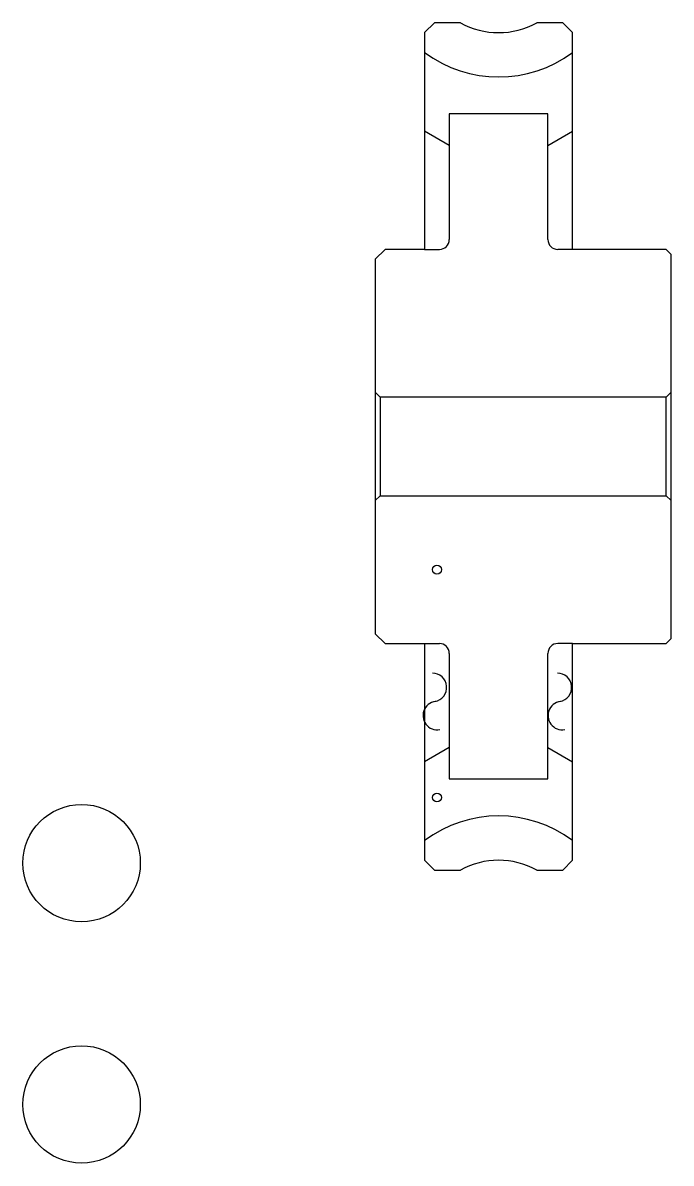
# Model space of a CAD drawing. Header units: metres. Extents: x 125 to 722, y 97 to 552.
# Drawn here: x 125.1 to 256.6, y 97.2 to 328.7 of the extents above; entities outside this region: 2.
import ezdxf

# ---------------------------------------------------------------- set-up
doc = ezdxf.new("R2010")
doc.units = ezdxf.units.M

msp = doc.modelspace()

# ---------------------------------------------------------------- linework, layer by layer
at = {"color": 4}
for p, q in [((211.595749, 303.83667), (206.595749, 306.723419)), ((231.595749, 303.83667), (236.595749, 306.723419)), ((206.595749, 282.723419), (209.595749, 282.723419)), ((236.595749, 282.723419), (233.595749, 282.723419)), ((256.595764, 253.723419), (255.595749, 252.723419)), ((196.595749, 231.723419), (197.595749, 232.723419)), ((256.595764, 231.723419), (255.595749, 232.723419)), ((206.595749, 202.723419), (209.595749, 202.723419)), ((236.595749, 202.723419), (233.595749, 202.723419)), ((211.595749, 181.610168), (206.595749, 178.723419)), ((231.595749, 181.610168), (236.595749, 178.723419))]:
    msp.add_line(p, q, dxfattribs=at)
for points in [[(213.849777, 328.723419), (208.595749, 328.723419), (206.595749, 326.723419), (206.595749, 322.723419), (206.595749, 282.723419), (198.595749, 282.723419), (196.595749, 280.723419), (196.595749, 231.723419)], [(256.595764, 203.723419), (256.595764, 281.723419), (255.595749, 282.723419), (236.595749, 282.723419), (236.595749, 326.723419), (234.595749, 328.723419), (229.341721, 328.723419)], [(231.595749, 284.723419), (231.595749, 310.223419), (211.595749, 310.223419), (211.595749, 284.723419)], [(196.595749, 253.723419), (197.595749, 252.723419), (197.595749, 232.723419), (255.595749, 232.723419), (255.595749, 252.723419), (197.595749, 252.723419)], [(196.595749, 231.723419), (196.595749, 204.723419), (198.595749, 202.723419), (206.595749, 202.723419), (206.595749, 158.723419), (208.595749, 156.723419), (213.849777, 156.723419)], [(229.341721, 156.723419), (234.595749, 156.723419), (236.595749, 158.723419), (236.595749, 202.723419), (255.595749, 202.723419), (256.595764, 203.723419)], [(211.595749, 200.723419), (211.595749, 175.223419), (231.595749, 175.223419), (231.595749, 200.723419)]]:
    msp.add_lwpolyline(points, dxfattribs=at)
at = {"color": 5}
for centre, radius in [((209.095749, 217.723419), 0.893617), ((209.095749, 171.473419), 0.893617), ((137.021286, 158.148956), 11.914894), ((137.021286, 109.148956), 11.914894)]:
    msp.add_circle(centre, radius, dxfattribs=at)
at = {"color": 7}
for centre, radius, start, end in [((696.202148, 542.789185), 8.712766, 10, 180), ((713.362915, 545.815125), 8.712766, 180, 10), ((208.157394, 193.819168), 2.904255, 280, 90), ((233.519089, 193.819168), 2.904255, 280, 90), ((209.166031, 188.098892), 2.904255, 90, 280), ((234.527725, 188.098892), 2.904255, 90, 280)]:
    msp.add_arc(centre, radius, start, end, dxfattribs=at)
at = {"color": 4}
for centre, radius, start, end in [((221.595749, 342.723419), 16, 241.04497738, 298.95502742), ((221.595749, 342.723419), 25, 233.13010317, 306.86989683), ((209.595749, 284.723419), 2, 270, 0), ((233.595749, 284.723419), 2, 180, 270), ((209.595749, 200.723419), 2, 0, 90), ((233.595749, 200.723419), 2, 90, 180), ((221.595749, 142.723419), 25, 53.13010317, 126.86989683), ((221.595749, 142.723419), 16, 61.04497258, 118.95502262)]:
    msp.add_arc(centre, radius, start, end, dxfattribs=at)

doc.saveas('drawing.dxf')
